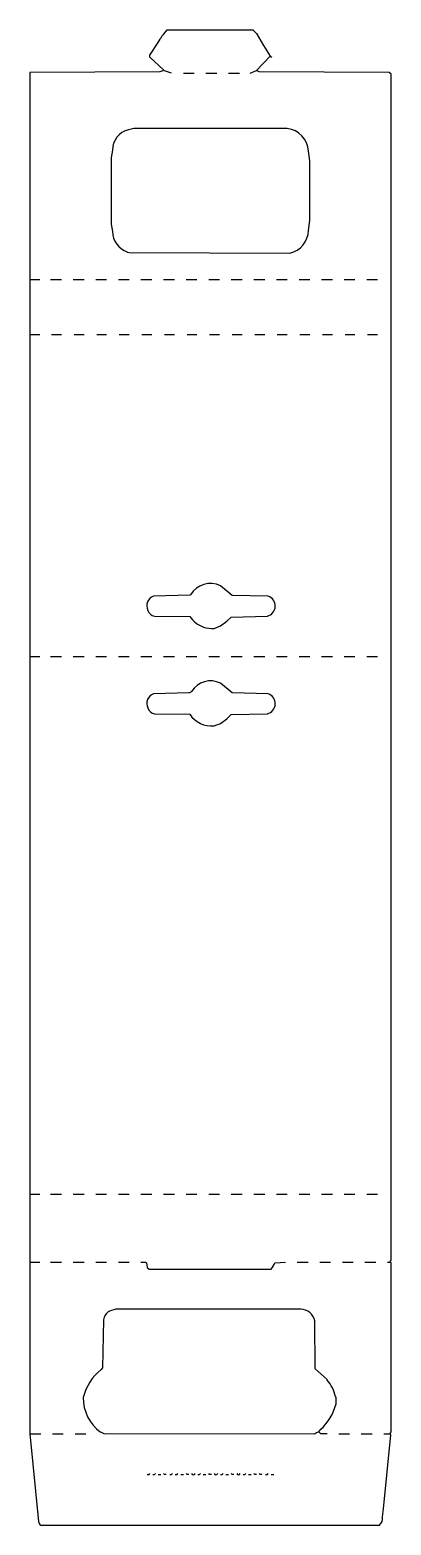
# Model space of a CAD drawing. Extents: x 22 to 422, y 85 to 1739.
import ezdxf

# ---------------------------------------------------------------- set-up
doc = ezdxf.new("R2010")
doc.units = 0
doc.layers.get('0').update_dxf_attribs({"linetype": 'CONTINUOUS'})

msp = doc.modelspace()

# ---------------------------------------------------------------- linework, layer by layer
at = {"color": 250, "linetype": 'CONTINUOUS'}
for points in [[(179, 1691), (170, 1694), (170, 1695), (155, 1709), (155, 1711), (164, 1725), (166.2, 1728.9, 0.103766), (168, 1732), (169.8, 1734.1), (174, 1739), (269, 1739), (273, 1735), (280.8, 1721.9), (288, 1710), (290, 1709)], [(170, 1694), (169.1, 1693.8), (165.996576, 1692.496528), (22, 1692), (22, 1463), (22, 1402), (22, 1046), (22, 451), (22, 376), (22, 186), (31.445545, 89.044554, 0.198831), (34, 85), (409, 85, 0.269823), (412.554455, 94.044554), (413.445545, 102.955446), (421.5, 185), (421, 186), (421.2, 186.9), (422, 188), (422, 375), (421, 376), (421.2, 376.9), (422, 378), (422, 1690), (420, 1692), (275.9, 1692.8), (273, 1694)], [(310, 1492, 0.334999), (330.54918, 1517.040984), (332, 1528), (332, 1594), (330.54918, 1604.959016, 0.358757), (307, 1630), (137, 1630), (131.067568, 1628.594595, 0.341348), (113.430769, 1605.946154), (112, 1598), (112, 1524), (113.430769, 1516.053846, 0.316254), (130.1, 1493.3), (131.9, 1492.7), (310, 1492)], [(226, 1077), (233.1, 1079.8), (240, 1085), (245.011891, 1089.512485), (284.988109, 1090.487515, 0.745181), (285.988109, 1112.512485), (246.011891, 1113.487515), (233.1, 1124.2, 0.380582), (199.9, 1114.2), (199.1, 1113.8), (159.01218, 1112.512804, 0.466756), (152.7, 1096.9, 0.28472), (160.01218, 1090.487196), (199, 1090, 0.147115), (214.088235, 1078.352941, 0.086785), (226, 1077)], [(226, 969), (233.1, 971.8), (240, 977), (245.011891, 981.512485), (284.988109, 982.487515, 0.745181), (285.988109, 1004.512485), (246.011891, 1005.487515), (233.1, 1016.2, 0.393778), (201, 1007, -0.139636), (197.98782, 1005.487196), (159.01218, 1004.512804, 0.466756), (152.7, 988.9, 0.28472), (160.01218, 982.487196), (199, 982, 0.267205), (226, 969)], [(145, 376), (150, 376), (151, 375), (152, 370), (154, 368), (289, 368, 0.102595), (293.162162, 375.027027), (305, 376)], [(337, 186, -0.165541), (342, 188), (344, 191, 0.151565), (361, 219), (361, 226), (360.352941, 227.088235, 0.127501), (351.24, 245.18), (351, 246), (338, 258), (337.509427, 310.990915, 0.333292), (322, 324), (117, 324), (110.1, 321.8, 0.218271), (103.490573, 311.990915), (102.509427, 259.009085), (101, 257, 0.169104), (81, 226, 0.23911), (100, 188), (100.9, 187.8), (104.002128, 186.497854), (337, 186)]]:
    msp.add_lwpolyline(points, format="xyb", dxfattribs=at)
for points in [[(266, 1691), (273, 1694), (288, 1710)], [(192, 1691), (204, 1691)], [(217, 1691), (229, 1691)], [(242, 1691), (254, 1691)], [(22, 1463), (33, 1463)], [(45, 1463), (57, 1463)], [(70, 1463), (82, 1463)], [(95, 1463), (107, 1463)], [(120, 1463), (132, 1463)], [(145, 1463), (157, 1463)], [(170, 1463), (182, 1463)], [(195, 1463), (207, 1463)], [(220, 1463), (232, 1463)], [(245, 1463), (257, 1463)], [(270, 1463), (282, 1463)], [(295, 1463), (307, 1463)], [(320, 1463), (332, 1463)], [(345, 1463), (357, 1463)], [(370, 1463), (382, 1463)], [(395, 1463), (407, 1463)], [(22, 1402), (33, 1402)], [(46, 1402), (57, 1402)], [(71, 1402), (82, 1402)], [(96, 1402), (107, 1402)], [(121, 1402), (132, 1402)], [(146, 1402), (157, 1402)], [(171, 1402), (182, 1402)], [(196, 1402), (207, 1402)], [(221, 1402), (232, 1402)], [(246, 1402), (257, 1402)], [(271, 1402), (282, 1402)], [(296, 1402), (307, 1402)], [(321, 1402), (332, 1402)], [(346, 1402), (357, 1402)], [(371, 1402), (382, 1402)], [(396, 1402), (407, 1402)], [(22, 1046), (33, 1046)], [(45, 1046), (57, 1046)], [(70, 1046), (82, 1046)], [(95, 1046), (107, 1046)], [(120, 1046), (132, 1046)], [(145, 1046), (157, 1046)], [(170, 1046), (182, 1046)], [(195, 1046), (207, 1046)], [(220, 1046), (232, 1046)], [(245, 1046), (257, 1046)], [(270, 1046), (282, 1046)], [(295, 1046), (307, 1046)], [(320, 1046), (332, 1046)], [(345, 1046), (357, 1046)], [(370, 1046), (382, 1046)], [(395, 1046), (407, 1046)], [(22, 451), (33, 451)], [(45, 451), (57, 451)], [(70, 451), (82, 451)], [(95, 451), (107, 451)], [(120, 451), (132, 451)], [(145, 451), (157, 451)], [(170, 451), (182, 451)], [(195, 451), (207, 451)], [(220, 451), (232, 451)], [(245, 451), (257, 451)], [(270, 451), (282, 451)], [(295, 451), (307, 451)], [(320, 451), (332, 451)], [(345, 451), (357, 451)], [(370, 451), (382, 451)], [(395, 451), (407, 451)], [(22, 376), (33, 376)], [(45, 376), (57, 376)], [(70, 376), (82, 376)], [(95, 376), (107, 376)], [(120, 376), (132, 376)], [(318, 376), (330, 376)], [(343, 376), (355, 376)], [(368, 376), (380, 376)], [(393, 376), (405, 376)], [(418, 376), (421, 376)], [(22, 186), (34, 186)], [(47, 186), (59, 186)], [(72, 186), (84, 186)], [(351, 186), (344, 186), (342, 188)], [(364, 186), (376, 186)], [(389, 186), (401, 186)], [(414, 186), (421, 186)]]:
    msp.add_lwpolyline(points, dxfattribs=at)
at = {"color": 252, "linetype": 'CONTINUOUS'}
for points in [[(152, 141), (154, 141), (155, 142)], [(158, 141), (160, 141), (161, 142)], [(164, 141), (167, 141)], [(173, 141), (171, 141), (170, 142)], [(177, 141), (179, 141), (180, 142)], [(183, 141), (185, 141), (186, 142)], [(189, 141), (192, 141)], [(208, 141), (210, 141), (211, 142)], [(214, 141), (217, 141)], [(233, 141), (235, 141), (236, 142)], [(239, 141), (242, 141)], [(258, 141), (260, 141), (261, 142)], [(264, 141), (267, 141)], [(279, 141), (277, 141), (276, 142)], [(283, 141), (285, 141), (286, 142)], [(289, 141), (292, 141)]]:
    msp.add_lwpolyline(points, dxfattribs=at)
at = {"color": 251, "linetype": 'CONTINUOUS'}
for points in [[(198, 141), (196, 141), (195, 142)], [(223, 141), (221, 141), (220, 142)], [(248, 141), (246, 141), (245, 142)], [(273, 141), (271, 141), (270, 142)]]:
    msp.add_lwpolyline(points, dxfattribs=at)
at = {"color": 252, "linetype": 'CONTINUOUS'}
for points in [[(201, 142, 0.618034), (205, 142)], [(226, 142, 0.618034), (230, 142)], [(251, 142, 0.618034), (255, 142)]]:
    msp.add_lwpolyline(points, format="xyb", dxfattribs=at)

doc.saveas('drawing.dxf')
